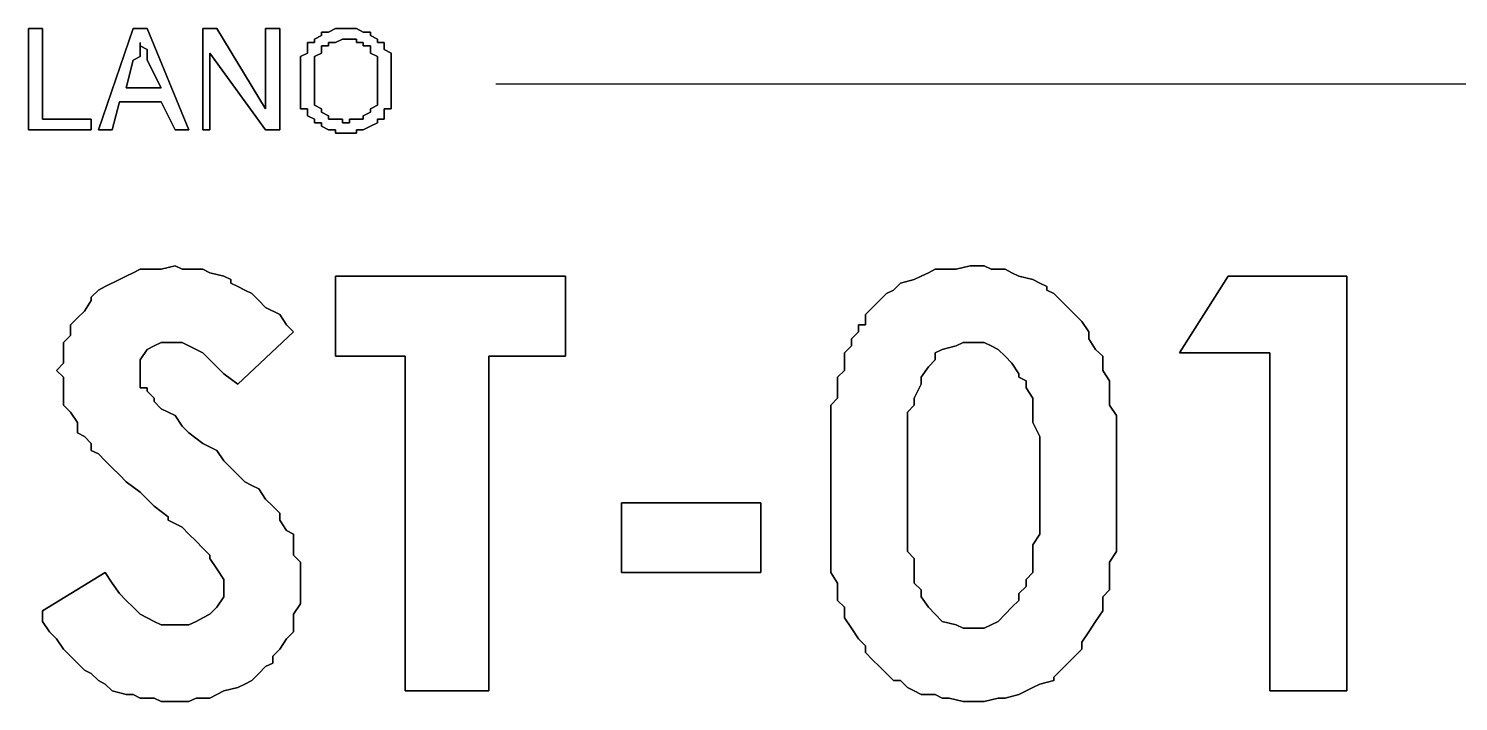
# Model space of a CAD drawing. Header units: metres. Extents: x 2.9 to 42.8, y 1.7 to 28.7.
# Drawn here: x 40.982 to 41.705, y 2.923 to 3.263 of the extents above; entities that cross this region are included whole.
import ezdxf

# ---------------------------------------------------------------- set-up
doc = ezdxf.new("R2010")
doc.units = ezdxf.units.M
doc.layers.add('AMARILLO', color=2, linetype='Continuous')
doc.layers.add('NEGRO', color=7, linetype='Continuous')

msp = doc.modelspace()

# ---------------------------------------------------------------- linework, layer by layer
at = {"layer": 'AMARILLO', "lineweight": -3}
msp.add_lwpolyline([(41.783, 3.235), (41.2186, 3.235)], dxfattribs=at)
at = {"layer": 'NEGRO', "lineweight": -3}
for points in [[(40.9893, 3.2632), (40.9822, 3.2632), (40.9893, 3.2632)], [(40.9822, 3.2632), (40.9822, 3.212), (40.9822, 3.2632)], [(40.9893, 3.2173), (40.9893, 3.2632), (40.9893, 3.2173)], [(41.0351, 3.2632), (41.0175, 3.212), (41.0351, 3.2632)], [(41.0422, 3.2632), (41.0351, 3.2632), (41.0422, 3.2632)], [(41.0633, 3.212), (41.0422, 3.2632), (41.0633, 3.212)], [(41.0774, 3.2632), (41.0704, 3.2632), (41.0774, 3.2632)], [(41.0704, 3.2632), (41.0704, 3.212), (41.0704, 3.2632)], [(41.1021, 3.2226), (41.0774, 3.2632), (41.1021, 3.2226)], [(41.1092, 3.2632), (41.1021, 3.2632), (41.1092, 3.2632)], [(41.1021, 3.2632), (41.1021, 3.2226), (41.1021, 3.2632)], [(41.1092, 3.212), (41.1092, 3.2632), (41.1092, 3.212)], [(41.1374, 3.2632), (41.1339, 3.2614), (41.1374, 3.2632)], [(41.1409, 3.2632), (41.1374, 3.2632), (41.1409, 3.2632)], [(41.1445, 3.2632), (41.1409, 3.2632), (41.1445, 3.2632)], [(41.148, 3.2632), (41.1445, 3.2632), (41.148, 3.2632)], [(41.1515, 3.2614), (41.148, 3.2632), (41.1515, 3.2614)], [(41.0386, 3.2544), (41.0386, 3.2561), (41.0386, 3.2544)], [(41.0386, 3.2561), (41.0386, 3.2544), (41.0386, 3.2561)], [(41.0386, 3.2526), (41.0386, 3.2544), (41.0386, 3.2526)], [(41.0386, 3.2544), (41.0422, 3.2526), (41.0386, 3.2544)], [(41.1268, 3.2561), (41.1233, 3.2561), (41.1268, 3.2561)], [(41.1233, 3.2561), (41.1233, 3.2544), (41.1233, 3.2561)], [(41.1233, 3.2544), (41.1233, 3.2526), (41.1233, 3.2544)], [(41.1304, 3.2597), (41.1268, 3.2579), (41.1304, 3.2597)], [(41.1268, 3.2579), (41.1268, 3.2561), (41.1268, 3.2579)], [(41.1339, 3.2614), (41.1304, 3.2614), (41.1339, 3.2614)], [(41.1304, 3.2614), (41.1304, 3.2597), (41.1304, 3.2614)], [(41.1304, 3.2526), (41.1304, 3.2544), (41.1304, 3.2526)], [(41.1304, 3.2544), (41.1339, 3.2544), (41.1304, 3.2544)], [(41.1339, 3.2544), (41.1339, 3.2561), (41.1339, 3.2544)], [(41.1339, 3.2561), (41.1374, 3.2561), (41.1339, 3.2561)], [(41.1374, 3.2561), (41.1409, 3.2579), (41.1374, 3.2561)], [(41.1409, 3.2579), (41.1445, 3.2579), (41.1409, 3.2579)], [(41.1445, 3.2579), (41.148, 3.2579), (41.1445, 3.2579)], [(41.148, 3.2579), (41.148, 3.2561), (41.148, 3.2579)], [(41.148, 3.2561), (41.1515, 3.2561), (41.148, 3.2561)], [(41.1551, 3.2614), (41.1515, 3.2614), (41.1551, 3.2614)], [(41.1515, 3.2561), (41.1515, 3.2544), (41.1515, 3.2561)], [(41.1515, 3.2544), (41.1551, 3.2544), (41.1515, 3.2544)], [(41.1551, 3.2597), (41.1551, 3.2614), (41.1551, 3.2597)], [(41.1586, 3.2579), (41.1551, 3.2597), (41.1586, 3.2579)], [(41.1551, 3.2544), (41.1551, 3.2526), (41.1551, 3.2544)], [(41.1586, 3.2561), (41.1586, 3.2579), (41.1586, 3.2561)], [(41.1621, 3.2561), (41.1586, 3.2561), (41.1621, 3.2561)], [(41.1621, 3.2544), (41.1621, 3.2561), (41.1621, 3.2544)], [(41.1621, 3.2526), (41.1621, 3.2544), (41.1621, 3.2526)], [(41.0316, 3.2332), (41.0351, 3.2473), (41.0316, 3.2332)], [(41.0351, 3.2473), (41.0386, 3.2491), (41.0351, 3.2473)], [(41.0386, 3.2508), (41.0386, 3.2526), (41.0386, 3.2508)], [(41.0386, 3.2491), (41.0386, 3.2508), (41.0386, 3.2491)], [(41.0422, 3.2526), (41.0422, 3.2508), (41.0422, 3.2526)], [(41.0422, 3.2508), (41.0422, 3.2491), (41.0422, 3.2508)], [(41.0422, 3.2491), (41.0422, 3.2473), (41.0422, 3.2491)], [(41.0422, 3.2473), (41.0492, 3.2332), (41.0422, 3.2473)], [(41.0739, 3.212), (41.0739, 3.2508), (41.0739, 3.212)], [(41.0739, 3.2508), (41.1021, 3.212), (41.0739, 3.2508)], [(41.1233, 3.2508), (41.1198, 3.2491), (41.1233, 3.2508)], [(41.1198, 3.2491), (41.1198, 3.2473), (41.1198, 3.2491)], [(41.1198, 3.2473), (41.1198, 3.2456), (41.1198, 3.2473)], [(41.1233, 3.2526), (41.1233, 3.2508), (41.1233, 3.2526)], [(41.1268, 3.2491), (41.1304, 3.2508), (41.1268, 3.2491)], [(41.1268, 3.2473), (41.1268, 3.2491), (41.1268, 3.2473)], [(41.1268, 3.2456), (41.1268, 3.2473), (41.1268, 3.2456)], [(41.1304, 3.2508), (41.1304, 3.2526), (41.1304, 3.2508)], [(41.1551, 3.2526), (41.1551, 3.2508), (41.1551, 3.2526)], [(41.1551, 3.2508), (41.1586, 3.2491), (41.1551, 3.2508)], [(41.1586, 3.2491), (41.1586, 3.2473), (41.1586, 3.2491)], [(41.1586, 3.2473), (41.1586, 3.2456), (41.1586, 3.2473)], [(41.1656, 3.2508), (41.1621, 3.2526), (41.1656, 3.2508)], [(41.1656, 3.2491), (41.1656, 3.2508), (41.1656, 3.2491)], [(41.1656, 3.2473), (41.1656, 3.2491), (41.1656, 3.2473)], [(41.1656, 3.2456), (41.1656, 3.2473), (41.1656, 3.2456)], [(41.1198, 3.2456), (41.1198, 3.2438), (41.1198, 3.2456)], [(41.1198, 3.2438), (41.1198, 3.242), (41.1198, 3.2438)], [(41.1198, 3.242), (41.1198, 3.2403), (41.1198, 3.242)], [(41.1198, 3.2403), (41.1198, 3.2385), (41.1198, 3.2403)], [(41.1268, 3.2438), (41.1268, 3.2456), (41.1268, 3.2438)], [(41.1268, 3.242), (41.1268, 3.2438), (41.1268, 3.242)], [(41.1268, 3.2403), (41.1268, 3.242), (41.1268, 3.2403)], [(41.1268, 3.2385), (41.1268, 3.2403), (41.1268, 3.2385)], [(41.1586, 3.2456), (41.1586, 3.2438), (41.1586, 3.2456)], [(41.1586, 3.2438), (41.1586, 3.242), (41.1586, 3.2438)], [(41.1586, 3.242), (41.1586, 3.2403), (41.1586, 3.242)], [(41.1586, 3.2403), (41.1586, 3.2385), (41.1586, 3.2403)], [(41.1656, 3.2438), (41.1656, 3.2456), (41.1656, 3.2438)], [(41.1656, 3.242), (41.1656, 3.2438), (41.1656, 3.242)], [(41.1656, 3.2403), (41.1656, 3.242), (41.1656, 3.2403)], [(41.1656, 3.2385), (41.1656, 3.2403), (41.1656, 3.2385)], [(41.0492, 3.2332), (41.0316, 3.2332), (41.0492, 3.2332)], [(41.1198, 3.2385), (41.1198, 3.2367), (41.1198, 3.2385)], [(41.1198, 3.2367), (41.1198, 3.235), (41.1198, 3.2367)], [(41.1198, 3.235), (41.1198, 3.2332), (41.1198, 3.235)], [(41.1198, 3.2332), (41.1198, 3.2314), (41.1198, 3.2332)], [(41.1268, 3.2367), (41.1268, 3.2385), (41.1268, 3.2367)], [(41.1268, 3.235), (41.1268, 3.2367), (41.1268, 3.235)], [(41.1268, 3.2332), (41.1268, 3.235), (41.1268, 3.2332)], [(41.1268, 3.2314), (41.1268, 3.2332), (41.1268, 3.2314)], [(41.1586, 3.2385), (41.1586, 3.2367), (41.1586, 3.2385)], [(41.1586, 3.2367), (41.1586, 3.235), (41.1586, 3.2367)], [(41.1586, 3.235), (41.1586, 3.2332), (41.1586, 3.235)], [(41.1586, 3.2332), (41.1586, 3.2314), (41.1586, 3.2332)], [(41.1656, 3.2367), (41.1656, 3.2385), (41.1656, 3.2367)], [(41.1656, 3.235), (41.1656, 3.2367), (41.1656, 3.235)], [(41.1656, 3.2332), (41.1656, 3.235), (41.1656, 3.2332)], [(41.1656, 3.2314), (41.1656, 3.2332), (41.1656, 3.2314)], [(41.0245, 3.212), (41.0281, 3.2262), (41.0245, 3.212)], [(41.0281, 3.2262), (41.0492, 3.2262), (41.0281, 3.2262)], [(41.0492, 3.2262), (41.0563, 3.212), (41.0492, 3.2262)], [(41.1198, 3.2314), (41.1198, 3.2297), (41.1198, 3.2314)], [(41.1198, 3.2297), (41.1198, 3.2279), (41.1198, 3.2297)], [(41.1198, 3.2279), (41.1198, 3.2262), (41.1198, 3.2279)], [(41.1198, 3.2262), (41.1198, 3.2244), (41.1198, 3.2262)], [(41.1268, 3.2297), (41.1268, 3.2314), (41.1268, 3.2297)], [(41.1268, 3.2279), (41.1268, 3.2297), (41.1268, 3.2279)], [(41.1268, 3.2262), (41.1268, 3.2279), (41.1268, 3.2262)], [(41.1268, 3.2244), (41.1268, 3.2262), (41.1268, 3.2244)], [(41.1586, 3.2314), (41.1586, 3.2297), (41.1586, 3.2314)], [(41.1586, 3.2297), (41.1586, 3.2279), (41.1586, 3.2297)], [(41.1586, 3.2279), (41.1586, 3.2262), (41.1586, 3.2279)], [(41.1586, 3.2262), (41.1586, 3.2244), (41.1586, 3.2262)], [(41.1656, 3.2297), (41.1656, 3.2314), (41.1656, 3.2297)], [(41.1656, 3.2279), (41.1656, 3.2297), (41.1656, 3.2279)], [(41.1656, 3.2262), (41.1656, 3.2279), (41.1656, 3.2262)], [(41.1656, 3.2244), (41.1656, 3.2262), (41.1656, 3.2244)], [(41.1198, 3.2244), (41.1198, 3.2226), (41.1198, 3.2244)], [(41.1198, 3.2226), (41.1233, 3.2226), (41.1198, 3.2226)], [(41.1233, 3.2226), (41.1233, 3.2209), (41.1233, 3.2226)], [(41.1233, 3.2209), (41.1233, 3.2191), (41.1233, 3.2209)], [(41.1233, 3.2191), (41.1268, 3.2173), (41.1233, 3.2191)], [(41.1304, 3.2226), (41.1268, 3.2244), (41.1304, 3.2226)], [(41.1304, 3.2209), (41.1304, 3.2226), (41.1304, 3.2209)], [(41.1339, 3.2191), (41.1304, 3.2209), (41.1339, 3.2191)], [(41.1339, 3.2173), (41.1339, 3.2191), (41.1339, 3.2173)], [(41.1551, 3.2209), (41.1515, 3.2191), (41.1551, 3.2209)], [(41.1515, 3.2191), (41.1515, 3.2173), (41.1515, 3.2191)], [(41.1586, 3.2244), (41.1551, 3.2226), (41.1586, 3.2244)], [(41.1551, 3.2226), (41.1551, 3.2209), (41.1551, 3.2226)], [(41.1621, 3.2209), (41.1621, 3.2226), (41.1621, 3.2209)], [(41.1621, 3.2226), (41.1656, 3.2226), (41.1621, 3.2226)], [(41.1621, 3.2191), (41.1621, 3.2209), (41.1621, 3.2191)], [(41.1621, 3.2173), (41.1621, 3.2191), (41.1621, 3.2173)], [(41.1656, 3.2226), (41.1656, 3.2244), (41.1656, 3.2226)], [(40.9822, 3.212), (41.0139, 3.212), (40.9822, 3.212)], [(41.0139, 3.2173), (40.9893, 3.2173), (41.0139, 3.2173)], [(41.0139, 3.212), (41.0139, 3.2173), (41.0139, 3.212)], [(41.0175, 3.212), (41.0245, 3.212), (41.0175, 3.212)], [(41.0563, 3.212), (41.0633, 3.212), (41.0563, 3.212)], [(41.0704, 3.212), (41.0739, 3.212), (41.0704, 3.212)], [(41.1021, 3.212), (41.1092, 3.212), (41.1021, 3.212)], [(41.1268, 3.2173), (41.1268, 3.2156), (41.1268, 3.2173)], [(41.1268, 3.2156), (41.1304, 3.2156), (41.1268, 3.2156)], [(41.1304, 3.2156), (41.1304, 3.2138), (41.1304, 3.2156)], [(41.1304, 3.2138), (41.1339, 3.212), (41.1304, 3.2138)], [(41.1374, 3.2173), (41.1339, 3.2173), (41.1374, 3.2173)], [(41.1339, 3.212), (41.1374, 3.212), (41.1339, 3.212)], [(41.1409, 3.2173), (41.1374, 3.2173), (41.1409, 3.2173)], [(41.1374, 3.212), (41.1374, 3.2103), (41.1374, 3.212)], [(41.1409, 3.2156), (41.1409, 3.2173), (41.1409, 3.2156)], [(41.1445, 3.2156), (41.1409, 3.2156), (41.1445, 3.2156)], [(41.148, 3.2173), (41.1445, 3.2173), (41.148, 3.2173)], [(41.1445, 3.2173), (41.1445, 3.2156), (41.1445, 3.2173)], [(41.1515, 3.2173), (41.148, 3.2173), (41.1515, 3.2173)], [(41.148, 3.2103), (41.148, 3.212), (41.148, 3.2103)], [(41.148, 3.212), (41.1515, 3.212), (41.148, 3.212)], [(41.1515, 3.212), (41.1551, 3.2138), (41.1515, 3.212)], [(41.1551, 3.2138), (41.1586, 3.2156), (41.1551, 3.2138)], [(41.1586, 3.2156), (41.1586, 3.2173), (41.1586, 3.2156)], [(41.1586, 3.2173), (41.1621, 3.2173), (41.1586, 3.2173)], [(41.1374, 3.2103), (41.1409, 3.2103), (41.1374, 3.2103)], [(41.1409, 3.2103), (41.1445, 3.2103), (41.1409, 3.2103)], [(41.1445, 3.2103), (41.148, 3.2103), (41.1445, 3.2103)], [(41.0351, 3.1397), (41.0316, 3.138), (41.0351, 3.1397)], [(41.0386, 3.1415), (41.0351, 3.1397), (41.0386, 3.1415)], [(41.0457, 3.1415), (41.0386, 3.1415), (41.0457, 3.1415)], [(41.0492, 3.1415), (41.0457, 3.1415), (41.0492, 3.1415)], [(41.0563, 3.1432), (41.0492, 3.1415), (41.0563, 3.1432)], [(41.0598, 3.1415), (41.0563, 3.1432), (41.0598, 3.1415)], [(41.0669, 3.1415), (41.0598, 3.1415), (41.0669, 3.1415)], [(41.0704, 3.1415), (41.0669, 3.1415), (41.0704, 3.1415)], [(41.0739, 3.1397), (41.0704, 3.1415), (41.0739, 3.1397)], [(41.081, 3.138), (41.0739, 3.1397), (41.081, 3.138)], [(41.4373, 3.1397), (41.4337, 3.138), (41.4373, 3.1397)], [(41.4408, 3.1415), (41.4373, 3.1397), (41.4408, 3.1415)], [(41.4479, 3.1415), (41.4408, 3.1415), (41.4479, 3.1415)], [(41.4514, 3.1415), (41.4479, 3.1415), (41.4514, 3.1415)], [(41.4584, 3.1432), (41.4514, 3.1415), (41.4584, 3.1432)], [(41.4655, 3.1432), (41.4584, 3.1432), (41.4655, 3.1432)], [(41.469, 3.1415), (41.4655, 3.1432), (41.469, 3.1415)], [(41.4761, 3.1415), (41.469, 3.1415), (41.4761, 3.1415)], [(41.4796, 3.1397), (41.4761, 3.1415), (41.4796, 3.1397)], [(41.4831, 3.138), (41.4796, 3.1397), (41.4831, 3.138)], [(41.021, 3.1327), (41.0175, 3.1309), (41.021, 3.1327)], [(41.0281, 3.1362), (41.021, 3.1327), (41.0281, 3.1362)], [(41.0316, 3.138), (41.0281, 3.1362), (41.0316, 3.138)], [(41.0845, 3.1362), (41.081, 3.138), (41.0845, 3.1362)], [(41.0845, 3.1344), (41.0845, 3.1362), (41.0845, 3.1344)], [(41.088, 3.1327), (41.0845, 3.1344), (41.088, 3.1327)], [(41.0916, 3.1309), (41.088, 3.1327), (41.0916, 3.1309)], [(41.1374, 3.138), (41.1374, 3.0974), (41.1374, 3.138)], [(41.2538, 3.138), (41.1374, 3.138), (41.2538, 3.138)], [(41.2538, 3.0974), (41.2538, 3.138), (41.2538, 3.0974)], [(41.4232, 3.1344), (41.4196, 3.1309), (41.4232, 3.1344)], [(41.4302, 3.1362), (41.4232, 3.1344), (41.4302, 3.1362)], [(41.4337, 3.138), (41.4302, 3.1362), (41.4337, 3.138)], [(41.4902, 3.1362), (41.4831, 3.138), (41.4902, 3.1362)], [(41.4937, 3.1344), (41.4902, 3.1362), (41.4937, 3.1344)], [(41.4973, 3.1327), (41.4937, 3.1344), (41.4973, 3.1327)], [(41.4973, 3.1309), (41.4973, 3.1327), (41.4973, 3.1309)], [(41.589, 3.138), (41.5643, 3.0992), (41.589, 3.138)], [(41.6489, 3.138), (41.589, 3.138), (41.6489, 3.138)], [(41.6489, 2.9281), (41.6489, 3.138), (41.6489, 2.9281)], [(41.0139, 3.1256), (41.0104, 3.1203), (41.0139, 3.1256)], [(41.0175, 3.1309), (41.0139, 3.1274), (41.0175, 3.1309)], [(41.0139, 3.1274), (41.0139, 3.1256), (41.0139, 3.1274)], [(41.0951, 3.1291), (41.0916, 3.1309), (41.0951, 3.1291)], [(41.0986, 3.1256), (41.0951, 3.1291), (41.0986, 3.1256)], [(41.1021, 3.1221), (41.0986, 3.1256), (41.1021, 3.1221)], [(41.4126, 3.1256), (41.4091, 3.1221), (41.4126, 3.1256)], [(41.4161, 3.1291), (41.4126, 3.1256), (41.4161, 3.1291)], [(41.4196, 3.1309), (41.4161, 3.1291), (41.4196, 3.1309)], [(41.5008, 3.1291), (41.4973, 3.1309), (41.5008, 3.1291)], [(41.5043, 3.1256), (41.5008, 3.1291), (41.5043, 3.1256)], [(41.5078, 3.1221), (41.5043, 3.1256), (41.5078, 3.1221)], [(41.0104, 3.1203), (41.0069, 3.1168), (41.0104, 3.1203)], [(41.1092, 3.1186), (41.1021, 3.1221), (41.1092, 3.1186)], [(41.1127, 3.1133), (41.1092, 3.1186), (41.1127, 3.1133)], [(41.4091, 3.1221), (41.4055, 3.1186), (41.4091, 3.1221)], [(41.4055, 3.1186), (41.4055, 3.1133), (41.4055, 3.1186)], [(41.5114, 3.1186), (41.5078, 3.1221), (41.5114, 3.1186)], [(41.5149, 3.115), (41.5114, 3.1186), (41.5149, 3.115)], [(41.0069, 3.1168), (41.0034, 3.1133), (41.0069, 3.1168)], [(41.0034, 3.1133), (41.0034, 3.108), (41.0034, 3.1133)], [(41.1162, 3.1097), (41.1127, 3.1133), (41.1162, 3.1097)], [(41.4055, 3.1133), (41.402, 3.1133), (41.4055, 3.1133)], [(41.402, 3.1133), (41.402, 3.1097), (41.402, 3.1133)], [(41.5184, 3.1097), (41.5149, 3.115), (41.5184, 3.1097)], [(41.0034, 3.108), (40.9998, 3.1044), (41.0034, 3.108)], [(40.9998, 3.1044), (40.9998, 3.0992), (40.9998, 3.1044)], [(41.0422, 3.1009), (41.0457, 3.1027), (41.0422, 3.1009)], [(41.0457, 3.1027), (41.0492, 3.1044), (41.0457, 3.1027)], [(41.0492, 3.1044), (41.0563, 3.1044), (41.0492, 3.1044)], [(41.0563, 3.1044), (41.0598, 3.1044), (41.0563, 3.1044)], [(41.0598, 3.1044), (41.0633, 3.1027), (41.0598, 3.1044)], [(41.0633, 3.1027), (41.0669, 3.1009), (41.0633, 3.1027)], [(41.088, 3.0833), (41.1162, 3.1097), (41.088, 3.0833)], [(41.3985, 3.1027), (41.3949, 3.0992), (41.3985, 3.1027)], [(41.402, 3.1097), (41.3985, 3.1062), (41.402, 3.1097)], [(41.3985, 3.1062), (41.3985, 3.1027), (41.3985, 3.1062)], [(41.4443, 3.1009), (41.4514, 3.1027), (41.4443, 3.1009)], [(41.4514, 3.1027), (41.4549, 3.1044), (41.4514, 3.1027)], [(41.4549, 3.1044), (41.4584, 3.1044), (41.4549, 3.1044)], [(41.4584, 3.1044), (41.462, 3.1044), (41.4584, 3.1044)], [(41.462, 3.1044), (41.4655, 3.1044), (41.462, 3.1044)], [(41.4655, 3.1044), (41.469, 3.1027), (41.4655, 3.1044)], [(41.469, 3.1027), (41.4726, 3.1009), (41.469, 3.1027)], [(41.5184, 3.1062), (41.5184, 3.1097), (41.5184, 3.1062)], [(41.5219, 3.1009), (41.5184, 3.1062), (41.5219, 3.1009)], [(40.9998, 3.0992), (40.9998, 3.0939), (40.9998, 3.0992)], [(41.0386, 3.0956), (41.0422, 3.1009), (41.0386, 3.0956)], [(41.0386, 3.0921), (41.0386, 3.0956), (41.0386, 3.0921)], [(41.0669, 3.1009), (41.0704, 3.0992), (41.0669, 3.1009)], [(41.0704, 3.0992), (41.0739, 3.0956), (41.0704, 3.0992)], [(41.0739, 3.0956), (41.0774, 3.0921), (41.0739, 3.0956)], [(41.1374, 3.0974), (41.1727, 3.0974), (41.1374, 3.0974)], [(41.1727, 3.0974), (41.1727, 2.9281), (41.1727, 3.0974)], [(41.215, 2.9281), (41.215, 3.0974), (41.215, 2.9281)], [(41.215, 3.0974), (41.2538, 3.0974), (41.215, 3.0974)], [(41.3949, 3.0992), (41.3949, 3.0956), (41.3949, 3.0992)], [(41.3949, 3.0956), (41.3949, 3.0903), (41.3949, 3.0956)], [(41.4373, 3.0921), (41.4408, 3.0956), (41.4373, 3.0921)], [(41.4408, 3.0992), (41.4443, 3.1009), (41.4408, 3.0992)], [(41.4408, 3.0956), (41.4408, 3.0992), (41.4408, 3.0956)], [(41.4726, 3.1009), (41.4761, 3.0974), (41.4726, 3.1009)], [(41.4761, 3.0974), (41.4796, 3.0939), (41.4761, 3.0974)], [(41.5255, 3.0974), (41.5219, 3.1009), (41.5255, 3.0974)], [(41.5255, 3.0939), (41.5255, 3.0974), (41.5255, 3.0939)], [(41.5643, 3.0992), (41.6101, 3.0992), (41.5643, 3.0992)], [(41.6101, 3.0992), (41.6101, 2.9281), (41.6101, 3.0992)], [(40.9998, 3.0939), (40.9963, 3.0903), (40.9998, 3.0939)], [(40.9963, 3.0903), (40.9998, 3.0868), (40.9963, 3.0903)], [(41.0386, 3.0903), (41.0386, 3.0921), (41.0386, 3.0903)], [(41.0386, 3.0868), (41.0386, 3.0903), (41.0386, 3.0868)], [(41.0774, 3.0921), (41.081, 3.0886), (41.0774, 3.0921)], [(41.081, 3.0886), (41.088, 3.0833), (41.081, 3.0886)], [(41.3949, 3.0903), (41.3914, 3.0868), (41.3949, 3.0903)], [(41.4337, 3.0868), (41.4373, 3.0921), (41.4337, 3.0868)], [(41.4796, 3.0939), (41.4831, 3.0886), (41.4796, 3.0939)], [(41.4831, 3.0886), (41.4831, 3.0868), (41.4831, 3.0886)], [(41.5255, 3.0903), (41.5255, 3.0939), (41.5255, 3.0903)], [(41.529, 3.085), (41.5255, 3.0903), (41.529, 3.085)], [(40.9998, 3.0868), (40.9998, 3.0833), (40.9998, 3.0868)], [(40.9998, 3.0833), (40.9998, 3.078), (40.9998, 3.0833)], [(41.0386, 3.0815), (41.0386, 3.0868), (41.0386, 3.0815)], [(41.0422, 3.0815), (41.0386, 3.0815), (41.0422, 3.0815)], [(41.0422, 3.0797), (41.0422, 3.0815), (41.0422, 3.0797)], [(41.3914, 3.0868), (41.3914, 3.0815), (41.3914, 3.0868)], [(41.3914, 3.0815), (41.3914, 3.0762), (41.3914, 3.0815)], [(41.4302, 3.0762), (41.4337, 3.0833), (41.4302, 3.0762)], [(41.4337, 3.0833), (41.4337, 3.0868), (41.4337, 3.0833)], [(41.4831, 3.0868), (41.4867, 3.085), (41.4831, 3.0868)], [(41.4867, 3.085), (41.4867, 3.0815), (41.4867, 3.085)], [(41.4867, 3.0815), (41.4902, 3.0762), (41.4867, 3.0815)], [(41.529, 3.0815), (41.529, 3.085), (41.529, 3.0815)], [(41.529, 3.0762), (41.529, 3.0815), (41.529, 3.0762)], [(40.9998, 3.078), (40.9998, 3.0727), (40.9998, 3.078)], [(41.0457, 3.0762), (41.0422, 3.0797), (41.0457, 3.0762)], [(41.0457, 3.0745), (41.0457, 3.0762), (41.0457, 3.0745)], [(41.0492, 3.0709), (41.0457, 3.0745), (41.0492, 3.0709)], [(41.3914, 3.0762), (41.3879, 3.0727), (41.3914, 3.0762)], [(41.4302, 3.0727), (41.4302, 3.0762), (41.4302, 3.0727)], [(41.4902, 3.0762), (41.4902, 3.0727), (41.4902, 3.0762)], [(41.529, 3.0727), (41.529, 3.0762), (41.529, 3.0727)], [(40.9998, 3.0727), (41.0034, 3.0692), (40.9998, 3.0727)], [(41.0034, 3.0692), (41.0069, 3.0639), (41.0034, 3.0692)], [(41.0563, 3.0674), (41.0492, 3.0709), (41.0563, 3.0674)], [(41.0598, 3.0621), (41.0563, 3.0674), (41.0598, 3.0621)], [(41.3879, 3.0727), (41.3879, 3.0674), (41.3879, 3.0727)], [(41.3879, 3.0674), (41.3879, 3.0621), (41.3879, 3.0674)], [(41.4267, 3.0692), (41.4302, 3.0727), (41.4267, 3.0692)], [(41.4267, 3.0639), (41.4267, 3.0692), (41.4267, 3.0639)], [(41.4902, 3.0727), (41.4902, 3.0674), (41.4902, 3.0727)], [(41.4902, 3.0674), (41.4902, 3.0639), (41.4902, 3.0674)], [(41.5325, 3.0674), (41.529, 3.0727), (41.5325, 3.0674)], [(41.5325, 3.0621), (41.5325, 3.0674), (41.5325, 3.0621)], [(41.0069, 3.0639), (41.0069, 3.0603), (41.0069, 3.0639)], [(41.0069, 3.0603), (41.0069, 3.0586), (41.0069, 3.0603)], [(41.0633, 3.0586), (41.0598, 3.0621), (41.0633, 3.0586)], [(41.3879, 3.0621), (41.3879, 3.0551), (41.3879, 3.0621)], [(41.4267, 3.0603), (41.4267, 3.0639), (41.4267, 3.0603)], [(41.4267, 3.0551), (41.4267, 3.0603), (41.4267, 3.0551)], [(41.4902, 3.0639), (41.4937, 3.0568), (41.4902, 3.0639)], [(41.5325, 3.0568), (41.5325, 3.0621), (41.5325, 3.0568)], [(41.0069, 3.0586), (41.0104, 3.0568), (41.0069, 3.0586)], [(41.0104, 3.0568), (41.0139, 3.0533), (41.0104, 3.0568)], [(41.0139, 3.0533), (41.0139, 3.0498), (41.0139, 3.0533)], [(41.0704, 3.0533), (41.0633, 3.0586), (41.0704, 3.0533)], [(41.0774, 3.0498), (41.0704, 3.0533), (41.0774, 3.0498)], [(41.3879, 3.0551), (41.3879, 3.0498), (41.3879, 3.0551)], [(41.4267, 3.0498), (41.4267, 3.0551), (41.4267, 3.0498)], [(41.4937, 3.0568), (41.4937, 3.0515), (41.4937, 3.0568)], [(41.5325, 3.0515), (41.5325, 3.0568), (41.5325, 3.0515)], [(41.0139, 3.0498), (41.0175, 3.048), (41.0139, 3.0498)], [(41.0175, 3.048), (41.021, 3.0445), (41.0175, 3.048)], [(41.081, 3.0445), (41.0774, 3.0498), (41.081, 3.0445)], [(41.3879, 3.0498), (41.3879, 3.0427), (41.3879, 3.0498)], [(41.4267, 3.0445), (41.4267, 3.0498), (41.4267, 3.0445)], [(41.4937, 3.0515), (41.4937, 3.0462), (41.4937, 3.0515)], [(41.4937, 3.0462), (41.4937, 3.0392), (41.4937, 3.0462)], [(41.5325, 3.0445), (41.5325, 3.0515), (41.5325, 3.0445)], [(41.021, 3.0445), (41.0245, 3.0409), (41.021, 3.0445)], [(41.0245, 3.0409), (41.0281, 3.0374), (41.0245, 3.0409)], [(41.0845, 3.0409), (41.081, 3.0445), (41.0845, 3.0409)], [(41.088, 3.0374), (41.0845, 3.0409), (41.088, 3.0374)], [(41.3879, 3.0427), (41.3879, 3.0374), (41.3879, 3.0427)], [(41.4267, 3.0374), (41.4267, 3.0445), (41.4267, 3.0374)], [(41.4937, 3.0392), (41.4937, 3.0321), (41.4937, 3.0392)], [(41.5325, 3.0392), (41.5325, 3.0445), (41.5325, 3.0392)], [(41.5325, 3.0321), (41.5325, 3.0392), (41.5325, 3.0321)], [(41.0281, 3.0374), (41.0316, 3.0339), (41.0281, 3.0374)], [(41.0316, 3.0339), (41.0386, 3.0286), (41.0316, 3.0339)], [(41.0916, 3.0339), (41.088, 3.0374), (41.0916, 3.0339)], [(41.0951, 3.0321), (41.0916, 3.0339), (41.0951, 3.0321)], [(41.0986, 3.0304), (41.0951, 3.0321), (41.0986, 3.0304)], [(41.1021, 3.0251), (41.0986, 3.0304), (41.1021, 3.0251)], [(41.3879, 3.0374), (41.3879, 3.0304), (41.3879, 3.0374)], [(41.3879, 3.0304), (41.3879, 3.0251), (41.3879, 3.0304)], [(41.4267, 3.0321), (41.4267, 3.0374), (41.4267, 3.0321)], [(41.4267, 3.0304), (41.4267, 3.0321), (41.4267, 3.0304)], [(41.4267, 3.0233), (41.4267, 3.0304), (41.4267, 3.0233)], [(41.4937, 3.0321), (41.4937, 3.0268), (41.4937, 3.0321)], [(41.5325, 3.0268), (41.5325, 3.0321), (41.5325, 3.0268)], [(41.0386, 3.0286), (41.0422, 3.0251), (41.0386, 3.0286)], [(41.0422, 3.0251), (41.0457, 3.0215), (41.0422, 3.0251)], [(41.1057, 3.0215), (41.1021, 3.0251), (41.1057, 3.0215)], [(41.2821, 3.0233), (41.2821, 2.988), (41.2821, 3.0233)], [(41.3526, 3.0233), (41.2821, 3.0233), (41.3526, 3.0233)], [(41.3526, 2.988), (41.3526, 3.0233), (41.3526, 2.988)], [(41.3879, 3.0251), (41.3879, 3.0198), (41.3879, 3.0251)], [(41.4267, 3.0162), (41.4267, 3.0233), (41.4267, 3.0162)], [(41.4937, 3.0268), (41.4937, 3.0198), (41.4937, 3.0268)], [(41.5325, 3.0198), (41.5325, 3.0268), (41.5325, 3.0198)], [(41.0457, 3.0215), (41.0528, 3.0162), (41.0457, 3.0215)], [(41.0528, 3.0162), (41.0528, 3.0145), (41.0528, 3.0162)], [(41.1092, 3.018), (41.1057, 3.0215), (41.1092, 3.018)], [(41.1092, 3.0145), (41.1092, 3.018), (41.1092, 3.0145)], [(41.3879, 3.0198), (41.3879, 3.0127), (41.3879, 3.0198)], [(41.4267, 3.011), (41.4267, 3.0162), (41.4267, 3.011)], [(41.4937, 3.0198), (41.4937, 3.0145), (41.4937, 3.0198)], [(41.5325, 3.0145), (41.5325, 3.0198), (41.5325, 3.0145)], [(41.0528, 3.0145), (41.0598, 3.011), (41.0528, 3.0145)], [(41.0598, 3.011), (41.0633, 3.0074), (41.0598, 3.011)], [(41.1127, 3.0092), (41.1092, 3.0145), (41.1127, 3.0092)], [(41.1162, 3.0074), (41.1127, 3.0092), (41.1162, 3.0074)], [(41.3879, 3.0127), (41.3879, 3.0074), (41.3879, 3.0127)], [(41.4267, 3.0039), (41.4267, 3.011), (41.4267, 3.0039)], [(41.4937, 3.0145), (41.4937, 3.0074), (41.4937, 3.0145)], [(41.5325, 3.0092), (41.5325, 3.0145), (41.5325, 3.0092)], [(41.5325, 3.0039), (41.5325, 3.0092), (41.5325, 3.0039)], [(41.0633, 3.0074), (41.0669, 3.0039), (41.0633, 3.0074)], [(41.0669, 3.0039), (41.0704, 3.0004), (41.0669, 3.0039)], [(41.1162, 3.0021), (41.1162, 3.0074), (41.1162, 3.0021)], [(41.1162, 2.9968), (41.1162, 3.0021), (41.1162, 2.9968)], [(41.3879, 3.0074), (41.3879, 3.0021), (41.3879, 3.0074)], [(41.3879, 3.0021), (41.3879, 2.9968), (41.3879, 3.0021)], [(41.4267, 2.9986), (41.4267, 3.0039), (41.4267, 2.9986)], [(41.4937, 3.0074), (41.4902, 3.0021), (41.4937, 3.0074)], [(41.4902, 3.0021), (41.4902, 2.9968), (41.4902, 3.0021)], [(41.5325, 2.9986), (41.5325, 3.0039), (41.5325, 2.9986)], [(41.0704, 3.0004), (41.0739, 2.9968), (41.0704, 3.0004)], [(41.0739, 2.9968), (41.0739, 2.9951), (41.0739, 2.9968)], [(41.0739, 2.9951), (41.0774, 2.9898), (41.0739, 2.9951)], [(41.1198, 2.9933), (41.1162, 2.9968), (41.1198, 2.9933)], [(41.3879, 2.9968), (41.3879, 2.9916), (41.3879, 2.9968)], [(41.4302, 2.9951), (41.4267, 2.9986), (41.4302, 2.9951)], [(41.4302, 2.9898), (41.4302, 2.9951), (41.4302, 2.9898)], [(41.4902, 2.9968), (41.4902, 2.9933), (41.4902, 2.9968)], [(41.529, 2.9933), (41.5325, 2.9986), (41.529, 2.9933)], [(41.021, 2.988), (40.9893, 2.9686), (41.021, 2.988)], [(41.0245, 2.9827), (41.021, 2.988), (41.0245, 2.9827)], [(41.0774, 2.9898), (41.081, 2.9845), (41.0774, 2.9898)], [(41.1198, 2.988), (41.1198, 2.9933), (41.1198, 2.988)], [(41.1198, 2.9827), (41.1198, 2.988), (41.1198, 2.9827)], [(41.2821, 2.988), (41.3526, 2.988), (41.2821, 2.988)], [(41.3879, 2.9916), (41.3879, 2.988), (41.3879, 2.9916)], [(41.3879, 2.988), (41.3914, 2.9827), (41.3879, 2.988)], [(41.4302, 2.9863), (41.4302, 2.9898), (41.4302, 2.9863)], [(41.4902, 2.988), (41.4867, 2.9845), (41.4902, 2.988)], [(41.4902, 2.9933), (41.4902, 2.988), (41.4902, 2.9933)], [(41.529, 2.988), (41.529, 2.9933), (41.529, 2.988)], [(41.529, 2.9845), (41.529, 2.988), (41.529, 2.9845)], [(41.0281, 2.9774), (41.0245, 2.9827), (41.0281, 2.9774)], [(41.081, 2.9845), (41.081, 2.981), (41.081, 2.9845)], [(41.081, 2.981), (41.081, 2.9792), (41.081, 2.981)], [(41.1198, 2.9774), (41.1198, 2.9827), (41.1198, 2.9774)], [(41.3914, 2.9827), (41.3914, 2.9792), (41.3914, 2.9827)], [(41.4302, 2.9827), (41.4302, 2.9863), (41.4302, 2.9827)], [(41.4337, 2.9792), (41.4302, 2.9827), (41.4337, 2.9792)], [(41.4867, 2.981), (41.4831, 2.9774), (41.4867, 2.981)], [(41.4867, 2.9845), (41.4867, 2.981), (41.4867, 2.9845)], [(41.529, 2.9792), (41.529, 2.9845), (41.529, 2.9792)], [(41.0316, 2.9739), (41.0281, 2.9774), (41.0316, 2.9739)], [(41.0351, 2.9704), (41.0316, 2.9739), (41.0351, 2.9704)], [(41.081, 2.9757), (41.0774, 2.9704), (41.081, 2.9757)], [(41.081, 2.9792), (41.081, 2.9757), (41.081, 2.9792)], [(41.1198, 2.9722), (41.1198, 2.9774), (41.1198, 2.9722)], [(41.3914, 2.9792), (41.3914, 2.9739), (41.3914, 2.9792)], [(41.3914, 2.9739), (41.3949, 2.9704), (41.3914, 2.9739)], [(41.4337, 2.9757), (41.4337, 2.9792), (41.4337, 2.9757)], [(41.4373, 2.9704), (41.4337, 2.9757), (41.4373, 2.9704)], [(41.4831, 2.9739), (41.4796, 2.9704), (41.4831, 2.9739)], [(41.4831, 2.9774), (41.4831, 2.9739), (41.4831, 2.9774)], [(41.5255, 2.9757), (41.529, 2.9792), (41.5255, 2.9757)], [(41.5255, 2.9722), (41.5255, 2.9757), (41.5255, 2.9722)], [(40.9893, 2.9686), (40.9893, 2.9633), (40.9893, 2.9686)], [(41.0386, 2.9669), (41.0351, 2.9704), (41.0386, 2.9669)], [(41.0422, 2.9651), (41.0386, 2.9669), (41.0422, 2.9651)], [(41.0739, 2.9669), (41.0704, 2.9651), (41.0739, 2.9669)], [(41.0774, 2.9704), (41.0739, 2.9669), (41.0774, 2.9704)], [(41.1162, 2.9669), (41.1198, 2.9722), (41.1162, 2.9669)], [(41.1162, 2.9633), (41.1162, 2.9669), (41.1162, 2.9633)], [(41.3949, 2.9704), (41.3949, 2.9669), (41.3949, 2.9704)], [(41.3949, 2.9669), (41.3949, 2.9651), (41.3949, 2.9669)], [(41.4408, 2.9669), (41.4373, 2.9704), (41.4408, 2.9669)], [(41.4443, 2.9633), (41.4408, 2.9669), (41.4443, 2.9633)], [(41.4761, 2.9669), (41.4726, 2.9633), (41.4761, 2.9669)], [(41.4796, 2.9704), (41.4761, 2.9669), (41.4796, 2.9704)], [(41.5219, 2.9633), (41.5255, 2.9686), (41.5219, 2.9633)], [(41.5255, 2.9686), (41.5255, 2.9722), (41.5255, 2.9686)], [(40.9893, 2.9633), (40.9928, 2.958), (40.9893, 2.9633)], [(40.9928, 2.958), (40.9963, 2.9545), (40.9928, 2.958)], [(41.0457, 2.9633), (41.0422, 2.9651), (41.0457, 2.9633)], [(41.0492, 2.9616), (41.0457, 2.9633), (41.0492, 2.9616)], [(41.0528, 2.9616), (41.0492, 2.9616), (41.0528, 2.9616)], [(41.0563, 2.9616), (41.0528, 2.9616), (41.0563, 2.9616)], [(41.0633, 2.9616), (41.0563, 2.9616), (41.0633, 2.9616)], [(41.0669, 2.9633), (41.0633, 2.9616), (41.0669, 2.9633)], [(41.0704, 2.9651), (41.0669, 2.9633), (41.0704, 2.9651)], [(41.1127, 2.9545), (41.1162, 2.958), (41.1127, 2.9545)], [(41.1162, 2.958), (41.1162, 2.9633), (41.1162, 2.958)], [(41.3949, 2.9651), (41.3985, 2.9598), (41.3949, 2.9651)], [(41.3985, 2.9598), (41.402, 2.9545), (41.3985, 2.9598)], [(41.4514, 2.9616), (41.4443, 2.9633), (41.4514, 2.9616)], [(41.4549, 2.9598), (41.4514, 2.9616), (41.4549, 2.9598)], [(41.4584, 2.9598), (41.4549, 2.9598), (41.4584, 2.9598)], [(41.4655, 2.9598), (41.4584, 2.9598), (41.4655, 2.9598)], [(41.469, 2.9616), (41.4655, 2.9598), (41.469, 2.9616)], [(41.4726, 2.9633), (41.469, 2.9616), (41.4726, 2.9633)], [(41.5149, 2.9528), (41.5184, 2.958), (41.5149, 2.9528)], [(41.5184, 2.958), (41.5219, 2.9633), (41.5184, 2.958)], [(40.9963, 2.9545), (40.9998, 2.9492), (40.9963, 2.9545)], [(41.1092, 2.9492), (41.1127, 2.9545), (41.1092, 2.9492)], [(41.402, 2.9545), (41.4055, 2.951), (41.402, 2.9545)], [(41.4055, 2.951), (41.4055, 2.9475), (41.4055, 2.951)], [(41.5149, 2.9492), (41.5149, 2.9528), (41.5149, 2.9492)], [(40.9998, 2.9492), (41.0034, 2.9457), (40.9998, 2.9492)], [(41.0034, 2.9457), (41.0069, 2.9422), (41.0034, 2.9457)], [(41.1057, 2.9457), (41.1092, 2.9492), (41.1057, 2.9457)], [(41.1057, 2.9422), (41.1057, 2.9457), (41.1057, 2.9422)], [(41.4055, 2.9475), (41.4091, 2.9439), (41.4055, 2.9475)], [(41.4091, 2.9439), (41.4126, 2.9404), (41.4091, 2.9439)], [(41.5078, 2.9422), (41.5114, 2.9457), (41.5078, 2.9422)], [(41.5114, 2.9457), (41.5149, 2.9492), (41.5114, 2.9457)], [(41.0069, 2.9422), (41.0104, 2.9386), (41.0069, 2.9422)], [(41.0104, 2.9386), (41.0139, 2.9369), (41.0104, 2.9386)], [(41.0139, 2.9369), (41.0175, 2.9333), (41.0139, 2.9369)], [(41.0951, 2.9333), (41.0986, 2.9369), (41.0951, 2.9333)], [(41.0986, 2.9369), (41.1021, 2.9404), (41.0986, 2.9369)], [(41.1021, 2.9404), (41.1057, 2.9422), (41.1021, 2.9404)], [(41.4126, 2.9404), (41.4161, 2.9369), (41.4126, 2.9404)], [(41.4161, 2.9369), (41.4196, 2.9333), (41.4161, 2.9369)], [(41.5008, 2.9351), (41.5043, 2.9386), (41.5008, 2.9351)], [(41.5043, 2.9386), (41.5078, 2.9422), (41.5043, 2.9386)], [(41.0175, 2.9333), (41.021, 2.9316), (41.0175, 2.9333)], [(41.021, 2.9316), (41.0245, 2.9281), (41.021, 2.9316)], [(41.081, 2.9281), (41.088, 2.9298), (41.081, 2.9281)], [(41.088, 2.9298), (41.0916, 2.9316), (41.088, 2.9298)], [(41.0916, 2.9316), (41.0951, 2.9333), (41.0916, 2.9316)], [(41.4196, 2.9333), (41.4232, 2.9333), (41.4196, 2.9333)], [(41.4232, 2.9333), (41.4267, 2.9298), (41.4232, 2.9333)], [(41.4267, 2.9298), (41.4302, 2.9281), (41.4267, 2.9298)], [(41.4867, 2.9281), (41.4902, 2.9298), (41.4867, 2.9281)], [(41.4902, 2.9298), (41.4937, 2.9316), (41.4902, 2.9298)], [(41.4937, 2.9316), (41.5008, 2.9333), (41.4937, 2.9316)], [(41.5008, 2.9333), (41.5008, 2.9351), (41.5008, 2.9333)], [(41.0245, 2.9281), (41.0316, 2.9263), (41.0245, 2.9281)], [(41.0316, 2.9263), (41.0351, 2.9263), (41.0316, 2.9263)], [(41.0351, 2.9263), (41.0386, 2.9245), (41.0351, 2.9263)], [(41.0386, 2.9245), (41.0457, 2.9245), (41.0386, 2.9245)], [(41.0457, 2.9245), (41.0492, 2.9228), (41.0457, 2.9245)], [(41.0492, 2.9228), (41.0563, 2.9228), (41.0492, 2.9228)], [(41.0563, 2.9228), (41.0633, 2.9228), (41.0563, 2.9228)], [(41.0633, 2.9228), (41.0669, 2.9245), (41.0633, 2.9228)], [(41.0669, 2.9245), (41.0739, 2.9245), (41.0669, 2.9245)], [(41.0739, 2.9245), (41.0774, 2.9263), (41.0739, 2.9245)], [(41.0774, 2.9263), (41.081, 2.9281), (41.0774, 2.9263)], [(41.1727, 2.9281), (41.215, 2.9281), (41.1727, 2.9281)], [(41.4302, 2.9281), (41.4337, 2.9263), (41.4302, 2.9281)], [(41.4337, 2.9263), (41.4408, 2.9263), (41.4337, 2.9263)], [(41.4408, 2.9263), (41.4443, 2.9245), (41.4408, 2.9263)], [(41.4443, 2.9245), (41.4479, 2.9245), (41.4443, 2.9245)], [(41.4479, 2.9245), (41.4549, 2.9228), (41.4479, 2.9245)], [(41.4549, 2.9228), (41.4584, 2.9228), (41.4549, 2.9228)], [(41.4584, 2.9228), (41.462, 2.9228), (41.4584, 2.9228)], [(41.462, 2.9228), (41.4655, 2.9228), (41.462, 2.9228)], [(41.4655, 2.9228), (41.4726, 2.9245), (41.4655, 2.9228)], [(41.4726, 2.9245), (41.4761, 2.9245), (41.4726, 2.9245)], [(41.4761, 2.9245), (41.4831, 2.9263), (41.4761, 2.9245)], [(41.4831, 2.9263), (41.4867, 2.9281), (41.4831, 2.9263)], [(41.6101, 2.9281), (41.6489, 2.9281), (41.6101, 2.9281)]]:
    msp.add_lwpolyline(points, dxfattribs=at)

doc.saveas('drawing.dxf')
